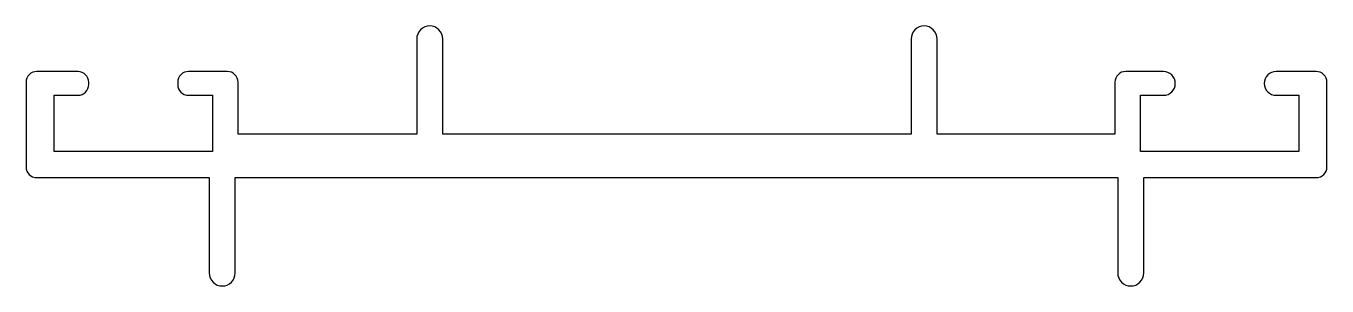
# Model space of a CAD drawing. Extents: x 274.7 to 334.7, y 239.6 to 251.6.
import ezdxf

# ---------------------------------------------------------------- set-up
doc = ezdxf.new("R2010")
doc.units = 0
doc.layers.get('0').update_dxf_attribs({"linetype": 'CONTINUOUS'})

msp = doc.modelspace()

# ---------------------------------------------------------------- linework, layer by layer
at = {"linetype": 'CONTINUOUS'}
msp.add_lwpolyline([(284.489, 249.031, 0.414214), (283.989, 249.531), (282.203, 249.531, 0.414216), (281.703, 249.031), (281.703, 248.931, 0.414211), (282.203, 248.431), (283.308, 248.431), (283.308, 245.831), (276.008, 245.831), (276.008, 248.431), (277.103, 248.431, 0.414216), (277.603, 248.931), (277.603, 249.031, 0.412947), (277.106, 249.531), (275.208, 249.531, 0.414216), (274.708, 249.031), (274.708, 245.131, 0.414198), (275.208, 244.631), (283.158, 244.631), (283.158, 240.231, 0.414214), (283.758, 239.631, 0.414214), (284.358, 240.231), (284.358, 244.631), (325.058, 244.631), (325.058, 240.231, 0.414214), (325.658, 239.631, 0.414214), (326.258, 240.231), (326.258, 244.631), (334.208, 244.631, 0.414211), (334.708, 245.131), (334.708, 249.031, 0.414216), (334.208, 249.531), (332.363, 249.531, 0.414211), (331.813, 248.981), (331.813, 248.981, 0.414216), (332.363, 248.431), (333.408, 248.431), (333.408, 245.831), (326.108, 245.831), (326.108, 248.431), (327.163, 248.431, 0.414211), (327.713, 248.981, 0.414216), (327.163, 249.531), (325.428, 249.531, 0.414214), (324.928, 249.031), (324.928, 246.631), (316.728, 246.631), (316.728, 251.031, 0.414214), (316.128, 251.631), (316.128, 251.631, 0.414214), (315.528, 251.031), (315.528, 246.631), (293.928, 246.631), (293.928, 251.031, 0.414214), (293.328, 251.631), (293.328, 251.631, 0.414214), (292.728, 251.031), (292.728, 246.631), (284.489, 246.631), (284.489, 249.031)], format="xyb", dxfattribs=at)

doc.saveas('drawing.dxf')
